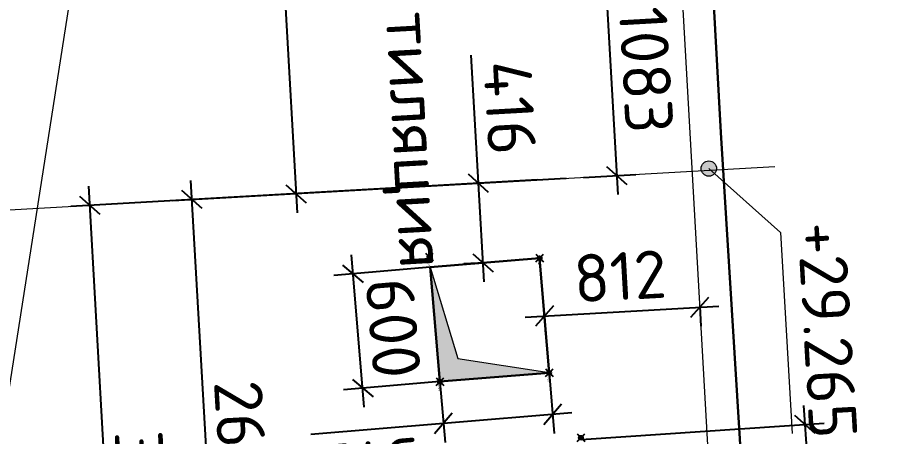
# Model space of a CAD drawing. Header units: metres. Extents: x 107714.2 to 107732.3, y 110797.9 to 110846.2.
# Drawn here: x 107727.152 to 107731.679, y 110809.845 to 110812.036 of the extents above; entities that cross this region are included whole.
import ezdxf

# ---------------------------------------------------------------- set-up
doc = ezdxf.new("R2010")
doc.units = ezdxf.units.M
doc.header["$PDMODE"] = 35
doc.header["$PDSIZE"] = 0.02
doc.linetypes.add('_ШПТ__20_т__2_5__Линия сетки', pattern=[25, 20, -2.5, 0, -2.5])
doc.linetypes.add('CENTER', pattern=[50.8, 31.75, -6.35, 6.35, -6.35])
for name, color, linetype, lineweight in [('Высотные отметки', 7, 'Continuous', 9), ('Линии1', 7, 'Continuous', 30), ('ОСИ', 251, 'CENTER', 18)]:
    doc.layers.add(name, color=color, linetype=linetype, lineweight=lineweight)
doc.layers.add('Слой1', color=7, linetype='Continuous')
doc.styles.add('GOST 2.304 type A', font='isocpeur.ttf')
doc.styles.add('ISOCPEUR', font='isocpeur.ttf', dxfattribs={"height": 375})
doc.styles.get("Standard").update_dxf_attribs({"font": 'arial.ttf'})
doc.dimstyles.new('ISO-25', dxfattribs={"dimtxt": 0.25, "dimasz": 0.1, "dimexe": 0.1, "dimexo": 0, "dimgap": 0.06, "dimtad": 1, "dimdec": 0, "dimlfac": 1000, "dimtxsty": 'GOST 2.304 type A', "dimblk": 'OBLIQUE', "dimcen": 2.5, "dimdle": 0.1, "dimadec": 0, "dimazin": 0, "dimtfac": 1, "dimtdec": 0, "dimtmove": 0, "dimatfit": 3, "dimfxl": 1, "dimarcsym": 0})

# ---------------------------------------------------------------- blocks, each defined once
blk = doc.blocks.new('_Oblique')
at = {"color": 0, "linetype": 'ByBlock', "lineweight": -2}
blk.add_line((-0.5, -0.5), (0.5, 0.5), dxfattribs=at)
blk = doc.blocks.new('*D77')
at = {"color": 0, "lineweight": -2, "transparency": 16777216}
for p, q in [((107730.2127, 110812.3911), (107730.2855, 110811.11)), ((107730.0458, 110812.2814), (107730.3182, 110812.2969)), ((107730.1073, 110811.2001), (107730.3796, 110811.2155))]:
    blk.add_line(p, q, dxfattribs=at)
at = {"layer": 'Defpoints', "color": 0, "lineweight": 9, "transparency": 16777216}
for p in [(107730.0458, 110812.2814, 29.2753), (107730.1073, 110811.2001), (107730.2798, 110811.2099)]:
    blk.add_point(p, dxfattribs=at)
at = {"color": 0, "lineweight": -2, "transparency": 16777216, "xscale": 0.1, "yscale": 0.1, "zscale": 0.1}
for p, rotation in [((107730.2183, 110812.2912), 93.25304974487426), ((107730.2798, 110811.2099), 273.2530497448743)]:
    blk.add_blockref('_Oblique', p, dxfattribs=dict(at, rotation=rotation))
at = {"color": 0, "lineweight": 9, "transparency": 16777216, "insert": (107730.4338, 110811.761), "char_height": 0.25, "attachment_point": 5, "rotation": 273.253, "style": 'GOST 2.304 type A'}
blk.add_mtext('1083', dxfattribs=at)
blk = doc.blocks.new('*D80')
at = {"color": 0, "lineweight": -2, "transparency": 16777216}
for p, q in [((107729.8652, 110811.1863), (107727.431, 110811.048)), ((107727.7109, 110807.8865), (107727.5252, 110811.1535)), ((107730.0396, 110808.119), (107727.6054, 110807.9807))]:
    blk.add_line(p, q, dxfattribs=at)
at = {"layer": 'Defpoints', "color": 0, "lineweight": 9, "transparency": 16777216}
for p in [(107729.8652, 110811.1863), (107727.5309, 110811.0536), (107730.0396, 110808.119, 29.2599)]:
    blk.add_point(p, dxfattribs=at)
at = {"color": 0, "lineweight": -2, "transparency": 16777216, "xscale": 0.1, "yscale": 0.1, "zscale": 0.1}
for p, rotation in [((107727.5309, 110811.0536), 93.25304974487426), ((107727.7052, 110807.9863), 273.2530497448743)]:
    blk.add_blockref('_Oblique', p, dxfattribs=dict(at, rotation=rotation))
at = {"color": 0, "lineweight": 9, "transparency": 16777216, "insert": (107727.8027, 110809.5305), "char_height": 0.25, "attachment_point": 5, "rotation": 273.253, "style": 'GOST 2.304 type A'}
blk.add_mtext('3072', dxfattribs=at)
blk = doc.blocks.new('*D81')
at = {"color": 0, "lineweight": -2, "transparency": 16777216}
for p, q in [((107729.559, 110811.1689), (107729.5209, 110811.8378)), ((107729.5689, 110811.1695), (107729.4591, 110811.1632)), ((107729.5883, 110810.6535), (107729.559, 110811.1689)), ((107729.5925, 110810.7539), (107729.4827, 110810.7476))]:
    blk.add_line(p, q, dxfattribs=at)
at = {"layer": 'Defpoints', "color": 0, "lineweight": 9, "transparency": 16777216}
for p in [(107729.559, 110811.1689), (107729.5689, 110811.1695), (107729.5925, 110810.7539)]:
    blk.add_point(p, dxfattribs=at)
at = {"color": 0, "lineweight": -2, "transparency": 16777216, "xscale": 0.1, "yscale": 0.1, "zscale": 0.1}
for p, rotation in [((107729.559, 110811.1689), 93.25304974487426), ((107729.5826, 110810.7533), 273.2530497448743)]:
    blk.add_blockref('_Oblique', p, dxfattribs=dict(at, rotation=rotation))
at = {"color": 0, "lineweight": 9, "transparency": 16777216, "insert": (107729.7218, 110811.5638), "char_height": 0.25, "attachment_point": 5, "rotation": 273.253, "style": 'GOST 2.304 type A'}
blk.add_mtext('416', dxfattribs=at)
blk = doc.blocks.new('*D82')
at = {"color": 0, "lineweight": -2, "transparency": 16777216}
for p, q in [((107729.8032, 110810.47), (107730.8133, 110810.5274)), ((107730.7133, 110810.5246), (107730.7191, 110810.4219)), ((107729.9029, 110810.4785), (107729.9087, 110810.3758))]:
    blk.add_line(p, q, dxfattribs=at)
at = {"layer": 'Defpoints', "color": 0, "lineweight": 9, "transparency": 16777216}
for p in [(107730.7133, 110810.5246), (107730.7134, 110810.5217), (107729.9029, 110810.4785)]:
    blk.add_point(p, dxfattribs=at)
at = {"color": 0, "lineweight": -2, "transparency": 16777216, "xscale": 0.1, "yscale": 0.1, "zscale": 0.1}
for p, rotation in [((107730.7134, 110810.5217), 3.253049744874275), ((107729.9031, 110810.4757), 183.2530497448743)]:
    blk.add_blockref('_Oblique', p, dxfattribs=dict(at, rotation=rotation))
at = {"color": 0, "lineweight": 9, "transparency": 16777216, "insert": (107730.2977, 110810.6834), "char_height": 0.25, "attachment_point": 5, "rotation": 3.253, "style": 'GOST 2.304 type A'}
blk.add_mtext('812', dxfattribs=at)
blk = doc.blocks.new('*D83')
at = {"color": 0, "lineweight": -2, "transparency": 16777216}
for p, q in [((107730.0164, 110811.1949), (107727.9639, 110811.0782)), ((107728.2184, 110808.364), (107728.0581, 110811.1838)), ((107730.1654, 110808.5748), (107728.1129, 110808.4582))]:
    blk.add_line(p, q, dxfattribs=at)
at = {"layer": 'Defpoints', "color": 0, "lineweight": 9, "transparency": 16777216}
for p in [(107730.0164, 110811.1949), (107728.0638, 110811.0839), (107730.1654, 110808.5748)]:
    blk.add_point(p, dxfattribs=at)
at = {"color": 0, "lineweight": -2, "transparency": 16777216, "xscale": 0.1, "yscale": 0.1, "zscale": 0.1}
for p, rotation in [((107728.0638, 110811.0839), 93.25304974487426), ((107728.2127, 110808.4638), 273.2530497448743)]:
    blk.add_blockref('_Oblique', p, dxfattribs=dict(at, rotation=rotation))
at = {"color": 0, "lineweight": 9, "transparency": 16777216, "insert": (107728.3229, 110809.7844), "char_height": 0.25, "attachment_point": 5, "rotation": 273.253, "style": 'GOST 2.304 type A'}
blk.add_mtext('2624', dxfattribs=at)
blk = doc.blocks.new('*D84')
at = {"color": 0, "lineweight": -2, "transparency": 16777216}
for p, q in [((107728.9628, 110809.9989), (107728.8958, 110810.7957)), ((107729.3071, 110810.7299), (107728.8045, 110810.6876)), ((107729.3573, 110810.1324), (107728.8548, 110810.0901))]:
    blk.add_line(p, q, dxfattribs=at)
at = {"layer": 'Defpoints', "color": 0, "lineweight": 9, "transparency": 16777216}
for p in [(107728.9042, 110810.696), (107729.3071, 110810.7299), (107729.3573, 110810.1324)]:
    blk.add_point(p, dxfattribs=at)
at = {"color": 0, "lineweight": -2, "transparency": 16777216, "xscale": 0.1, "yscale": 0.1, "zscale": 0.1}
for p, rotation in [((107728.9042, 110810.696), 94.80697433035634), ((107728.9544, 110810.0985), 274.8069743303563)]:
    blk.add_blockref('_Oblique', p, dxfattribs=dict(at, rotation=rotation))
at = {"color": 0, "lineweight": 9, "transparency": 16777216, "insert": (107729.1137, 110810.4128), "char_height": 0.25, "attachment_point": 5, "rotation": 274.807, "style": 'GOST 2.304 type A'}
blk.add_mtext('600', dxfattribs=at)
blk = doc.blocks.new('*D85')
at = {"color": 0, "lineweight": -2, "transparency": 16777216}
for p, q in [((107729.9279, 110810.1791), (107729.9545, 110809.8622)), ((107729.3574, 110810.1312), (107729.3841, 110809.8142)), ((107730.0458, 110809.9702), (107729.3757, 110809.9139)), ((107729.3757, 110809.9139), (107728.6831, 110809.8556))]:
    blk.add_line(p, q, dxfattribs=at)
at = {"layer": 'Defpoints', "color": 0, "lineweight": 9, "transparency": 16777216}
for p in [(107729.9279, 110810.1791), (107729.3574, 110810.1312), (107729.3757, 110809.9139)]:
    blk.add_point(p, dxfattribs=at)
at = {"color": 0, "lineweight": -2, "transparency": 16777216, "xscale": 0.1, "yscale": 0.1, "zscale": 0.1}
for p, rotation in [((107729.9461, 110809.9618), 4.806974327843791), ((107729.3757, 110809.9139), 184.8069743278438)]:
    blk.add_blockref('_Oblique', p, dxfattribs=dict(at, rotation=rotation))
at = {"color": 0, "lineweight": 9, "transparency": 16777216, "insert": (107728.9951, 110809.6962), "char_height": 0.25, "attachment_point": 5, "rotation": 184.807, "style": 'GOST 2.304 type A'}
blk.add_mtext('572', dxfattribs=at)
blk = doc.blocks.new('*D86')
at = {"color": 0, "lineweight": -2, "transparency": 16777216}
for p, q in [((107731.2557, 110810.0081), (107731.3539, 110808.5546)), ((107730.094, 110809.8294), (107731.3622, 110809.9151)), ((107730.1788, 110808.5754), (107731.447, 110808.6611))]:
    blk.add_line(p, q, dxfattribs=at)
at = {"layer": 'Defpoints', "color": 0, "lineweight": 9, "transparency": 16777216}
for p in [(107730.094, 110809.8294), (107731.3472, 110808.6543), (107730.1788, 110808.5754)]:
    blk.add_point(p, dxfattribs=at)
at = {"color": 0, "lineweight": -2, "transparency": 16777216, "xscale": 0.1, "yscale": 0.1, "zscale": 0.1}
for p, rotation in [((107731.2625, 110809.9084), 93.86620920942184), ((107731.3472, 110808.6543), 273.8662092094219)]:
    blk.add_blockref('_Oblique', p, dxfattribs=dict(at, rotation=rotation))
at = {"color": 0, "lineweight": 9, "transparency": 16777216, "insert": (107731.4894, 110809.2938), "char_height": 0.25, "attachment_point": 5, "rotation": 273.8662, "style": 'GOST 2.304 type A'}
blk.add_mtext('1257', dxfattribs=at)
blk = doc.blocks.new('*D115')
at = {"color": 0, "lineweight": -2, "transparency": 16777216}
for p, q in [((107728.3871, 110814.9754), (107728.6122, 110811.0149)), ((107729.3441, 110814.9297), (107728.293, 110814.8699)), ((107729.4765, 110811.1642), (107728.5067, 110811.1091))]:
    blk.add_line(p, q, dxfattribs=at)
at = {"layer": 'Defpoints', "color": 0, "lineweight": 9, "transparency": 16777216}
for p in [(107729.3441, 110814.9297), (107729.4765, 110811.1642), (107728.6066, 110811.1148)]:
    blk.add_point(p, dxfattribs=at)
at = {"color": 0, "lineweight": -2, "transparency": 16777216, "xscale": 0.1, "yscale": 0.1, "zscale": 0.1}
for p, rotation in [((107728.3928, 110814.8756), 93.25304974487426), ((107728.6066, 110811.1148), 273.2530497448743)]:
    blk.add_blockref('_Oblique', p, dxfattribs=dict(at, rotation=rotation))
at = {"color": 0, "lineweight": 9, "transparency": 16777216, "insert": (107728.6844, 110813.0057), "char_height": 0.25, "attachment_point": 5, "rotation": 273.253, "style": 'GOST 2.304 type A'}
blk.add_mtext('3767', dxfattribs=at)
blk = doc.blocks.new('*D172')
at = {"color": 0, "lineweight": -2, "transparency": 16777216}
for p, q in [((107726.6969, 110815.1567), (107727.3944, 110802.8853)), ((107725.2754, 110814.9758), (107726.8024, 110815.0625)), ((107725.9848, 110802.9053), (107727.4885, 110802.9908))]:
    blk.add_line(p, q, dxfattribs=at)
at = {"layer": 'Defpoints', "color": 0, "lineweight": 9, "transparency": 16777216}
for p in [(107725.2754, 110814.9758), (107727.3887, 110802.9851), (107725.9848, 110802.9053)]:
    blk.add_point(p, dxfattribs=at)
at = {"color": 0, "lineweight": -2, "transparency": 16777216, "xscale": 0.1, "yscale": 0.1, "zscale": 0.1}
for p, rotation in [((107726.7026, 110815.0569), 93.25304974487426), ((107727.3887, 110802.9851), 273.2530497448743)]:
    blk.add_blockref('_Oblique', p, dxfattribs=dict(at, rotation=rotation))
at = {"color": 0, "lineweight": 9, "transparency": 16777216, "insert": (107727.2303, 110809.0315), "char_height": 0.25, "attachment_point": 5, "rotation": 273.253, "style": 'GOST 2.304 type A'}
blk.add_mtext('12091', dxfattribs=at)

msp = doc.modelspace()

# ---------------------------------------------------------------- hatches: boundary and pattern name
at = {"lineweight": 9}
h = msp.add_hatch(color=256, dxfattribs=at)
h.dxf.hatch_style = 1
h.paths.add_polyline_path([(107729.9279, 110810.1791), (107729.9278, 110810.1797), (107729.4512, 110810.2532), (107729.3071, 110810.7299), (107729.3573, 110810.1324)])
at = {"layer": 'Высотные отметки', "lineweight": 20}
h = msp.add_hatch(color=256, dxfattribs=at)
edge = h.paths.add_edge_path(flags=0)
edge.add_arc((107730.761, 110811.246), 0.04, -86.747, 273.253)

# ---------------------------------------------------------------- linework, layer by layer
at = {"lineweight": 9, "elevation": 29.2186}
msp.add_lwpolyline([(107727.8915, 110815.1244), (107725.9989, 110802.9954)], dxfattribs=at)
at = {"lineweight": 9}
msp.add_lwpolyline([(107729.3071, 110810.7299), (107729.4512, 110810.2532), (107729.9278, 110810.1797)], dxfattribs=at)
at = {"layer": 'Высотные отметки'}
for p, q in [((107730.761, 110811.246), (107731.1354, 110810.9119)), ((107731.1354, 110810.9119), (107731.1951, 110809.861))]:
    msp.add_line(p, q, dxfattribs=at)
at = {"layer": 'Высотные отметки', "lineweight": 20}
msp.add_circle((107730.761, 110811.246), 0.04, dxfattribs=at)
at = {"layer": 'Линии1'}
msp.add_lwpolyline([(107729.8146, 110829.4216), (107730.1535, 110823.4379), (107730.4955, 110817.4217), (107730.8232, 110811.4345), (107731.1948, 110805.4522), (107731.5369, 110799.069), (107727.5664, 110798.848), (107726.1087, 110798.7645), (107724.6366, 110798.6691), (107721.5411, 110798.4787), (107719.2511, 110798.3483), (107718.9307, 110804.4255), (107718.5833, 110810.3458), (107718.2386, 110816.3355), (107717.9049, 110822.3253), (107717.7185, 110825.242), (107717.5134, 110828.7285), (107721.099, 110828.9269), (107723.4738, 110829.0731), (107725.8606, 110829.204)], close=True, dxfattribs=at)
msp.add_lwpolyline([(107729.3573, 110810.1324), (107729.3071, 110810.7299), (107729.878, 110810.7779), (107729.9279, 110810.1791), (107729.3573, 110810.1324)], dxfattribs=at)
at = {"layer": 'ОСИ', "linetype": '_ШПТ__20_т__2_5__Линия сетки', "lineweight": 5}
for p, q in [((107728.735, 110845.3308), (107731.3809, 110798.7777)), ((107716.9224, 110810.4507), (107731.1063, 110811.2568))]:
    msp.add_line(p, q, dxfattribs=at)
at = {"layer": 'Слой1'}
for p in [(107729.3025, 110810.7846, 29.2566), (107729.878, 110810.7779, 29.2697), (107729.9279, 110810.1791, 29.2692), (107729.3573, 110810.1324, 29.2538), (107730.0933, 110809.8398, 29.2681)]:
    msp.add_point(p, dxfattribs=at)

# ---------------------------------------------------------------- texts
at = {"char_height": 0.25, "width": 1.266666, "attachment_point": 1, "rotation": 273.253, "style": 'ISOCPEUR'}
for s, insert in [('Вентиляция', (107729.2912, 110812.6376)), ('+29.265', (107731.4729, 110810.9739, -29.1756))]:
    msp.add_mtext(s, dxfattribs=dict(at, insert=insert))
at = {"layer": 'Слой1', "char_height": 0.01, "rotation": 273.253}
for s, insert, width, attachment_point in [(' 29.257', (107729.3025, 110810.7846, 29.2566), 0.56, 1), (' 71', (107729.3025, 110810.7846, 29.2566), 0.3, 7), (' 29.27', (107729.878, 110810.7779, 29.2697), 0.48, 1), (' 72', (107729.878, 110810.7779, 29.2697), 0.3, 7), (' 29.269', (107729.9279, 110810.1791, 29.2692), 0.56, 1), (' 73', (107729.9279, 110810.1791, 29.2692), 0.3, 7), (' 29.254', (107729.3573, 110810.1324, 29.2538), 0.56, 1), (' 70', (107729.3573, 110810.1324, 29.2538), 0.3, 7)]:
    msp.add_mtext(s, dxfattribs=dict(at, insert=insert, width=width, attachment_point=attachment_point))

# ---------------------------------------------------------------- dimensions: what is measured, and where the dimension line sits
at = {"lineweight": 9}
for base, p1, p2, angle, picture, middle in [((107727.3887, 110802.9851), (107725.2754, 110814.9758), (107725.9848, 110802.9053), 273.253, '*D172', (107727.2303, 110809.0315)), ((107728.6066, 110811.1148), (107729.3441, 110814.9297), (107729.4765, 110811.1642), 273.253, '*D115', (107728.6844, 110813.0057)), ((107730.2798, 110811.2099), (107730.0458, 110812.2814, 29.2753), (107730.1073, 110811.2001), 273.253, '*D77', (107730.4338, 110811.761)), ((107729.559, 110811.1689), (107729.5925, 110810.7539), (107729.5689, 110811.1695), 273.253, '*D81', (107729.7218, 110811.5638)), ((107728.0638, 110811.0839), (107730.1654, 110808.5748), (107730.0164, 110811.1949), 273.253, '*D83', (107728.3229, 110809.7844)), ((107727.5309, 110811.0536), (107730.0396, 110808.119, 29.2599), (107729.8652, 110811.1863), 273.253, '*D80', (107727.8027, 110809.5305)), ((107730.7134, 110810.5217), (107729.9029, 110810.4785), (107730.7133, 110810.5246), 3.253, '*D82', (107730.2977, 110810.6834))]:
    dim = msp.add_linear_dim(base=base, p1=p1, p2=p2, angle=angle, dimstyle='ISO-25', dxfattribs=at)
    dim.commit()
    dim.dimension.update_dxf_attribs({"geometry": picture, "text_midpoint": middle})
for p1, p2, distance, picture, middle in [((107729.3573, 110810.1324), (107729.3071, 110810.7299), 0.4043, '*D84', (107729.1137, 110810.4128)), ((107729.92786, 110810.17912), (107729.35743, 110810.13115), 0.21805, '*D85', (107728.9951, 110809.69621)), ((107730.094, 110809.8294), (107730.1788, 110808.5754), 1.1711, '*D86', (107731.4894, 110809.2938))]:
    dim = msp.add_aligned_dim(p1=p1, p2=p2, distance=distance, dimstyle='ISO-25', dxfattribs=at)
    dim.commit()
    dim.dimension.update_dxf_attribs({"geometry": picture, "text_midpoint": middle})

doc.saveas('drawing.dxf')
